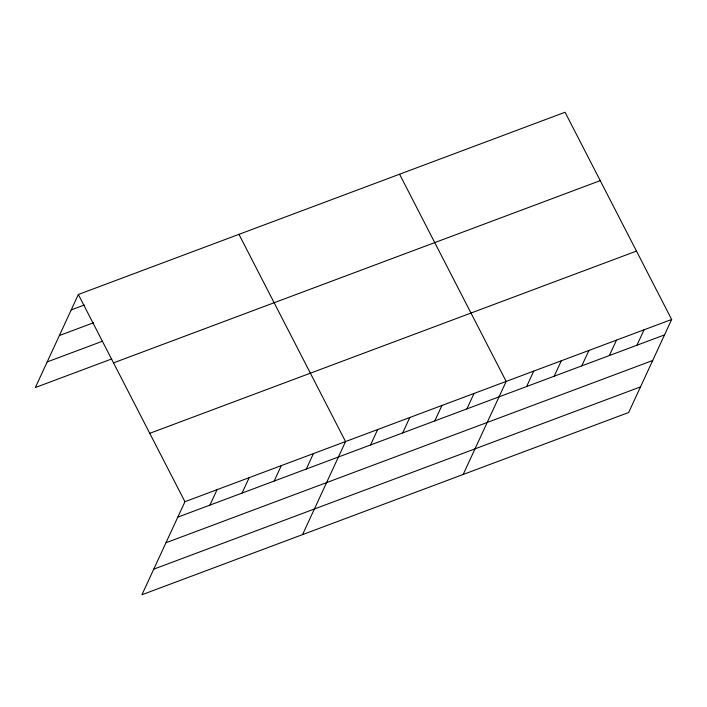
<?xml version="1.0" encoding="UTF-8"?>
<svg xmlns="http://www.w3.org/2000/svg" width="707" height="707" viewBox="0 0 707 707"><rect width="100%" height="100%" fill="white"/><g stroke="black" fill="none" stroke-linecap="round" stroke-linejoin="round"><path stroke-width="1.06" d="M671.65 319.467L184.934 501.705L141.939 594.746L628.664 412.508L671.65 319.467L565.061 112.254L78.336 294.492L35.35 387.533L111.644 358.97M209.926 505.107L217.058 489.677M242.05 493.079L249.182 477.649M274.175 481.052L281.306 465.621M306.299 469.024L313.422 453.594M302.561 534.607L345.546 441.566L238.957 234.353M370.539 444.968L377.671 429.538M402.663 432.94L409.795 417.51M434.787 420.912L441.919 405.482M466.912 408.885L474.043 393.454M463.173 474.468L506.168 381.427L399.57 174.214M526.618 386.535L533.75 371.104M554.2 376.204L561.331 360.773M581.781 365.881L588.904 350.451M609.354 355.55L616.486 340.12M636.936 345.219L644.068 329.789M71.213 309.922L84.257 305.044M59.379 335.533L93.51 322.754M47.183 361.922L102.4 341.251M113.518 362.877L600.234 180.639M149.76 433.329L636.477 251.082M177.802 517.135L664.518 334.897M165.968 542.746L652.685 360.508M153.773 569.135L640.498 386.897M78.336 294.492L184.934 501.705"/></g></svg>
